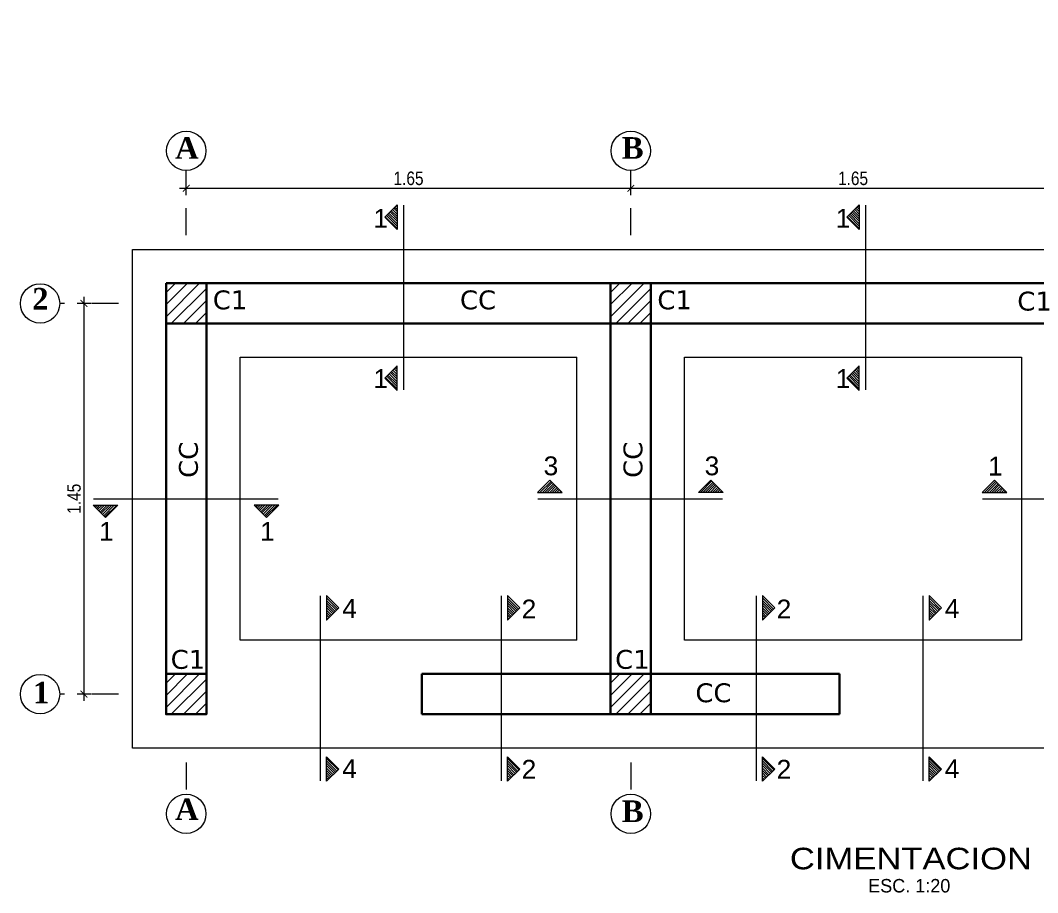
# Model space of a CAD drawing. Header units: metres. Extents: x 912 to 1393, y 476 to 584.
# Drawn here: x 1264.235 to 1268.011, y 499.923 to 503.16 of the extents above; entities that cross this region are included whole.
import ezdxf

# ---------------------------------------------------------------- set-up
doc = ezdxf.new("R2010")
doc.units = ezdxf.units.M
for name, pattern in [('ACAD_ISO04W100', [30, 24, -3, 0, -3]), ('DASHDOT', [1, 0.5, -0.25, 0, -0.25]), ('DASHDOTX2', [2, 1, -0.5, 0, -0.5])]:
    doc.linetypes.add(name, pattern=pattern)
doc.layers.add('A_50_CotasExter', color=253, linetype='Continuous')
doc.layers.add('PL-05', color=7, linetype='Continuous')
for name, color, linetype, lineweight in [('Especificaciones', 7, 'Continuous', 20), ('FIC-2ES_COLUMNA', 152, 'Continuous', 30), ('FIC-2ES_CONCRETO 210', 251, 'Continuous', 30), ('Muro Alto', 5, 'Continuous', 40), ('P 0.05', 7, 'Continuous', 13), ('pisos', 8, 'Continuous', 13), ('PL-020', 7, 'Continuous', 20), ('PL-03', 7, 'Continuous', 30), ('PL-04', 154, 'Continuous', 40), ('Textos', 7, 'Continuous', 30)]:
    doc.layers.add(name, color=color, linetype=linetype, lineweight=lineweight)
doc.styles.add('-Arial Narrow', font='ARIALN.TTF')
doc.styles.add('ILICH', font='timesbd.ttf')
doc.styles.add('R80_50', font='verdanai.ttf', dxfattribs={"height": 0.065})
doc.styles.add('TECHNICLIGHT', font='tel_____.pfb')
doc.dimstyles.new('Esc 1_20n', dxfattribs={"dimscale": 0.02, "dimtxt": 2, "dimasz": 1, "dimexe": 1, "dimexo": 1, "dimgap": 0.45, "dimtad": 1, "dimtoh": 1, "dimzin": 3, "dimdsep": 46, "dimtxsty": '-Arial Narrow', "dimblk": 'ARCHTICK', "dimcen": 1, "dimdle": 1, "dimclrd": 252, "dimclre": 252, "dimclrt": 252, "dimadec": 0, "dimazin": 0, "dimtfac": 1, "dimtix": 1, "dimtmove": 1, "dimatfit": 2, "dimldrblk": 'ARCHTICK', "dimfxl": 1, "dimfxlon": 1, "dimtolj": 2, "dimlwd": 5, "dimlwe": 5, "dimarcsym": 0})
pattern_1 = [(45, (49.4894, -19.4837), (-2.245064, 2.245064), [])]

# ---------------------------------------------------------------- blocks, each defined once
blk = doc.blocks.new('_ArchTick')
at = {"layer": 'pisos', "color": 0, "const_width": 0.15}
blk.add_lwpolyline([(-0.5, -0.5), (0.5, 0.5)], dxfattribs=at)
blk = doc.blocks.new('*D339')
at = {"layer": 'A_50_CotasExter', "color": 252, "lineweight": 5, "transparency": 16777216}
for p, q in [((1264.8255, 502.537), (1266.5255, 502.537)), ((1264.8505, 502.512), (1264.8505, 502.562)), ((1266.5005, 502.512), (1266.5005, 502.562))]:
    blk.add_line(p, q, dxfattribs=at)
at = {"layer": 'DEFPOINTS', "color": 0, "lineweight": 20, "transparency": 16777216}
for p in [(1266.5005, 502.537), (1264.8505, 502.3636), (1266.5005, 502.3636)]:
    blk.add_point(p, dxfattribs=at)
at = {"layer": 'A_50_CotasExter', "color": 252, "lineweight": 5, "transparency": 16777216, "xscale": 0.025, "yscale": 0.025, "zscale": 0.025, "rotation": 180}
blk.add_blockref('_ArchTick', (1264.8505, 502.537), dxfattribs=at)
at = {"layer": 'A_50_CotasExter', "color": 252, "lineweight": 5, "transparency": 16777216, "xscale": 0.025, "yscale": 0.025, "zscale": 0.025}
blk.add_blockref('_ArchTick', (1266.5005, 502.537), dxfattribs=at)
at = {"layer": 'A_50_CotasExter', "color": 252, "transparency": 16777216, "insert": (1265.6755, 502.5738), "char_height": 0.05, "attachment_point": 5, "style": '-Arial Narrow'}
blk.add_mtext('\\A2;1.65', dxfattribs=at)
blk = doc.blocks.new('*D338')
at = {"layer": 'A_50_CotasExter', "color": 252, "lineweight": 5, "transparency": 16777216}
for p, q in [((1264.4707, 502.1349), (1264.4707, 500.6349)), ((1264.4957, 502.1099), (1264.4457, 502.1099)), ((1264.4957, 500.6599), (1264.4457, 500.6599))]:
    blk.add_line(p, q, dxfattribs=at)
at = {"layer": 'DEFPOINTS', "color": 0, "lineweight": 20, "transparency": 16777216}
for p in [(1264.5985, 502.1099), (1264.4707, 500.6599), (1264.5985, 500.6599)]:
    blk.add_point(p, dxfattribs=at)
at = {"layer": 'A_50_CotasExter', "color": 252, "lineweight": 5, "transparency": 16777216, "xscale": 0.025, "yscale": 0.025, "zscale": 0.025}
for p, rotation in [((1264.4707, 502.1099), 90), ((1264.4707, 500.6599), 270)]:
    blk.add_blockref('_ArchTick', p, dxfattribs=dict(at, rotation=rotation))
at = {"layer": 'A_50_CotasExter', "color": 252, "transparency": 16777216, "insert": (1264.4339, 501.3849), "char_height": 0.05, "attachment_point": 5, "rotation": 90, "style": '-Arial Narrow'}
blk.add_mtext('\\A2;1.45', dxfattribs=at)
blk = doc.blocks.new('*D340')
at = {"layer": 'A_50_CotasExter', "color": 252, "lineweight": 5, "transparency": 16777216}
for p, q in [((1266.4755, 502.537), (1268.1755, 502.537)), ((1266.5005, 502.512), (1266.5005, 502.562)), ((1268.1505, 502.512), (1268.1505, 502.562))]:
    blk.add_line(p, q, dxfattribs=at)
at = {"layer": 'DEFPOINTS', "color": 0, "lineweight": 20, "transparency": 16777216}
for p in [(1268.1505, 502.537), (1266.5005, 502.3636), (1268.1505, 502.3636)]:
    blk.add_point(p, dxfattribs=at)
at = {"layer": 'A_50_CotasExter', "color": 252, "lineweight": 5, "transparency": 16777216, "xscale": 0.025, "yscale": 0.025, "zscale": 0.025, "rotation": 180}
blk.add_blockref('_ArchTick', (1266.5005, 502.537), dxfattribs=at)
at = {"layer": 'A_50_CotasExter', "color": 252, "lineweight": 5, "transparency": 16777216, "xscale": 0.025, "yscale": 0.025, "zscale": 0.025}
blk.add_blockref('_ArchTick', (1268.1505, 502.537), dxfattribs=at)
at = {"layer": 'A_50_CotasExter', "color": 252, "transparency": 16777216, "insert": (1267.3255, 502.5738), "char_height": 0.05, "attachment_point": 5, "style": '-Arial Narrow'}
blk.add_mtext('\\A2;1.65', dxfattribs=at)

msp = doc.modelspace()

# ---------------------------------------------------------------- hatches: boundary and pattern name
at = {"true_color": 0x636466}
h = msp.add_hatch(dxfattribs=at)
h.set_pattern_fill('ANSI31', color=251)
h.set_pattern_definition(pattern_1)
h.paths.add_polyline_path([(1266.3266, 503.1604), (1266.3224, 503.1604), (1266.3224, 503.0604), (1266.3266, 503.0604)])
h = msp.add_hatch(dxfattribs=at)
h.set_pattern_fill('ANSI31', color=251)
h.set_pattern_definition(pattern_1)
h.paths.add_polyline_path([(1267.7315, 503.1604), (1267.7273, 503.1604), (1267.7273, 503.0604), (1267.7315, 503.0604)])
at = {"layer": 'FIC-2ES_COLUMNA', "lineweight": 0}
h = msp.add_hatch(dxfattribs=at)
h.set_pattern_fill('ANSI31', color=256, scale=0.01)
h.set_pattern_definition([(45, (1283.97693, 483.275373), (-0.02245064, 0.02245064), [])])
h.paths.add_polyline_path([(1264.7755, 502.1849), (1264.7755, 502.0349), (1264.9255, 502.0349), (1264.9255, 502.1849)])
h = msp.add_hatch(dxfattribs=at)
h.set_pattern_fill('ANSI31', color=256, scale=0.01)
h.set_pattern_definition([(45, (1285.62693, 483.275373), (-0.02245064, 0.02245064), [])])
h.paths.add_polyline_path([(1266.4255, 502.1849), (1266.4255, 502.0349), (1266.5755, 502.0349), (1266.5755, 502.1849)])
h = msp.add_hatch(dxfattribs=at)
h.set_pattern_fill('ANSI31', color=256, scale=0.01)
h.set_pattern_definition([(45, (1283.97693, 481.825373), (-0.02245064, 0.02245064), [])])
h.paths.add_polyline_path([(1264.7755, 500.7349), (1264.7755, 500.5849), (1264.9255, 500.5849), (1264.9255, 500.7349)])
h = msp.add_hatch(dxfattribs=at)
h.set_pattern_fill('ANSI31', color=256, scale=0.01)
h.set_pattern_definition([(45, (1285.62693, 481.825373), (-0.02245064, 0.02245064), [])])
h.paths.add_polyline_path([(1266.4255, 500.7349), (1266.4255, 500.5849), (1266.5755, 500.5849), (1266.5755, 500.7349)])
at = {"layer": 'Muro Alto', "lineweight": 15, "true_color": 0x636466}
h = msp.add_hatch(dxfattribs=at)
h.set_pattern_fill('LINE', color=251, scale=0.002, angle=-45)
h.set_pattern_definition([(315, (761.075859, 1758.511348), (0.00449012806, 0.00449012806), [])])
h.paths.add_polyline_path([(1265.6328, 502.3842), (1265.5872, 502.4298), (1265.6328, 502.4755)])
h = msp.add_hatch(dxfattribs=at)
h.set_pattern_fill('LINE', color=251, scale=0.002, angle=-45)
h.set_pattern_definition([(315, (762.791705, 1758.511348), (0.00449012806, 0.00449012806), [])])
h.paths.add_polyline_path([(1267.3487, 502.3842), (1267.303, 502.4298), (1267.3487, 502.4755)])
h = msp.add_hatch(dxfattribs=at)
h.set_pattern_fill('LINE', color=251, scale=0.002, angle=-45)
h.set_pattern_definition([(315, (761.075859, 1758.598552), (0.00449012806, 0.00449012806), [])])
h.paths.add_polyline_path([(1265.6328, 501.8777), (1265.5872, 501.832), (1265.6328, 501.7864)])
h = msp.add_hatch(dxfattribs=at)
h.set_pattern_fill('LINE', color=251, scale=0.002, angle=-45)
h.set_pattern_definition([(315, (762.791705, 1758.598552), (0.00449012806, 0.00449012806), [])])
h.paths.add_polyline_path([(1267.3487, 501.8777), (1267.303, 501.832), (1267.3487, 501.7864)])
h = msp.add_hatch(dxfattribs=at)
h.set_pattern_fill('LINE', color=251, scale=0.002, angle=45)
h.set_pattern_definition([(45, (10.118758, -3.1954774), (-0.00449012806, 0.00449012806), [])])
h.paths.add_polyline_path([(1266.246, 501.4084), (1266.2003, 501.454), (1266.1546, 501.4084)])
h = msp.add_hatch(dxfattribs=at)
h.set_pattern_fill('LINE', color=251, scale=0.002, angle=45)
h.set_pattern_definition([(45, (10.0315534, -3.1954774), (-0.00449012806, 0.00449012806), [])])
h.paths.add_polyline_path([(1266.7524, 501.4084), (1266.7981, 501.454), (1266.8437, 501.4084)])
h = msp.add_hatch(dxfattribs=at)
h.set_pattern_fill('LINE', color=251, scale=0.002, angle=45)
h.set_pattern_definition([(45, (11.768758, -3.1954774), (-0.00449012806, 0.00449012806), [])])
h.paths.add_polyline_path([(1267.896, 501.4084), (1267.8503, 501.454), (1267.8046, 501.4084)])
h = msp.add_hatch(dxfattribs=at)
h.set_pattern_fill('LINE', color=251, scale=0.002, angle=45)
h.set_pattern_definition([(45, (8.468758, -3.1954774), (-0.00449012806, 0.00449012806), [])])
h.paths.add_polyline_path([(1264.596, 501.3615), (1264.5503, 501.3158), (1264.5046, 501.3615)])
h = msp.add_hatch(dxfattribs=at)
h.set_pattern_fill('LINE', color=251, scale=0.002, angle=45)
h.set_pattern_definition([(45, (8.3815534, -3.1954774), (-0.00449012806, 0.00449012806), [])])
h.paths.add_polyline_path([(1265.1024, 501.3615), (1265.1481, 501.3158), (1265.1937, 501.3615)])
h = msp.add_hatch(dxfattribs=at)
h.set_pattern_fill('LINE', color=251, scale=0.002, angle=-45)
h.set_pattern_definition([(315, (760.767512, 1757.061348), (0.00449012806, 0.00449012806), [])])
h.paths.add_polyline_path([(1265.3713, 500.9342), (1265.417, 500.9798), (1265.3713, 501.0255)])
h = msp.add_hatch(dxfattribs=at)
h.set_pattern_fill('LINE', color=251, scale=0.002, angle=-45)
h.set_pattern_definition([(315, (761.438557, 1757.061348), (0.00449012806, 0.00449012806), [])])
h.paths.add_polyline_path([(1266.0424, 500.9342), (1266.0881, 500.9798), (1266.0424, 501.0255)])
h = msp.add_hatch(dxfattribs=at)
h.set_pattern_fill('LINE', color=251, scale=0.002, angle=-45)
h.set_pattern_definition([(315, (762.385086, 1757.061348), (0.00449012806, 0.00449012806), [])])
h.paths.add_polyline_path([(1266.9889, 500.9342), (1267.0346, 500.9798), (1266.9889, 501.0255)])
h = msp.add_hatch(dxfattribs=at)
h.set_pattern_fill('LINE', color=251, scale=0.002, angle=-45)
h.set_pattern_definition([(315, (763.004292, 1757.061348), (0.00449012806, 0.00449012806), [])])
h.paths.add_polyline_path([(1267.6081, 500.9342), (1267.6538, 500.9798), (1267.6081, 501.0255)])
h = msp.add_hatch(dxfattribs=at)
h.set_pattern_fill('LINE', color=251, scale=0.002, angle=-45)
h.set_pattern_definition([(315, (760.767512, 1757.148552), (0.00449012806, 0.00449012806), [])])
h.paths.add_polyline_path([(1265.3713, 500.4277), (1265.417, 500.382), (1265.3713, 500.3364)])
h = msp.add_hatch(dxfattribs=at)
h.set_pattern_fill('LINE', color=251, scale=0.002, angle=-45)
h.set_pattern_definition([(315, (761.438557, 1757.148552), (0.00449012806, 0.00449012806), [])])
h.paths.add_polyline_path([(1266.0424, 500.4277), (1266.0881, 500.382), (1266.0424, 500.3364)])
h = msp.add_hatch(dxfattribs=at)
h.set_pattern_fill('LINE', color=251, scale=0.002, angle=-45)
h.set_pattern_definition([(315, (762.385086, 1757.148552), (0.00449012806, 0.00449012806), [])])
h.paths.add_polyline_path([(1266.9889, 500.4277), (1267.0346, 500.382), (1266.9889, 500.3364)])
h = msp.add_hatch(dxfattribs=at)
h.set_pattern_fill('LINE', color=251, scale=0.002, angle=-45)
h.set_pattern_definition([(315, (763.004292, 1757.148552), (0.00449012806, 0.00449012806), [])])
h.paths.add_polyline_path([(1267.6081, 500.4277), (1267.6538, 500.382), (1267.6081, 500.3364)])

# ---------------------------------------------------------------- linework, layer by layer
at = {"layer": 'FIC-2ES_COLUMNA', "color": 116, "ltscale": 5, "true_color": 0x136734}
for points in [[(1264.7755, 502.1849), (1264.7755, 500.5849)], [(1268.0755, 502.1849), (1264.9255, 502.1849)], [(1264.7755, 502.0349), (1264.7755, 500.7349)], [(1268.0755, 502.0349), (1264.9255, 502.0349)], [(1264.9255, 502.0349), (1264.9255, 500.7349)], [(1266.4255, 502.0349), (1266.4255, 500.7349)], [(1266.5755, 502.0349), (1266.5755, 500.7349)], [(1267.2755, 500.7349), (1265.7255, 500.7349)], [(1265.7255, 500.7349), (1265.7255, 500.5849)], [(1267.2755, 500.7349), (1267.2755, 500.5849)], [(1267.2755, 500.5849), (1265.7255, 500.5849)]]:
    msp.add_lwpolyline(points, dxfattribs=at)
at = {"layer": 'FIC-2ES_COLUMNA'}
for points in [[(1264.7755, 502.1849), (1264.9255, 502.1849), (1264.9255, 502.0349), (1264.7755, 502.0349), (1264.7755, 502.1849)], [(1266.4255, 502.1849), (1266.5755, 502.1849), (1266.5755, 502.0349), (1266.4255, 502.0349), (1266.4255, 502.1849)], [(1264.7755, 500.7349), (1264.9255, 500.7349), (1264.9255, 500.5849), (1264.7755, 500.5849), (1264.7755, 500.7349)], [(1266.4255, 500.7349), (1266.5755, 500.7349), (1266.5755, 500.5849), (1266.4255, 500.5849), (1266.4255, 500.7349)]]:
    msp.add_lwpolyline(points, dxfattribs=at)
at = {"layer": 'FIC-2ES_CONCRETO 210', "lineweight": 15}
for p, q in [((1264.6505, 500.4599), (1264.6505, 502.3099)), ((1264.6505, 502.3099), (1270.0005, 502.3099)), ((1265.0505, 501.9099), (1266.3005, 501.9099)), ((1265.0505, 500.8599), (1265.0505, 501.9099)), ((1266.3005, 500.8599), (1266.3005, 501.9099)), ((1266.7005, 500.8599), (1266.7005, 501.9099)), ((1266.7005, 501.9099), (1267.9505, 501.9099)), ((1267.9505, 501.9099), (1267.9505, 500.8599)), ((1266.3005, 500.8599), (1265.0505, 500.8599)), ((1267.9505, 500.8599), (1266.7005, 500.8599)), ((1270.0005, 500.4599), (1264.6505, 500.4599))]:
    msp.add_line(p, q, dxfattribs=at)
at = {"layer": 'P 0.05', "color": 7, "linetype": 'DASHDOTX2', "ltscale": 0.005}
for p, q in [((1264.8505, 502.3636), (1264.8505, 502.6032)), ((1266.5005, 502.3636), (1266.5005, 502.6032)), ((1264.5985, 502.1099), (1264.3807, 502.1099)), ((1264.5985, 500.6599), (1264.3807, 500.6599)), ((1264.8505, 500.4063), (1264.8505, 500.2887)), ((1266.5005, 500.4063), (1266.5005, 500.2887))]:
    msp.add_line(p, q, dxfattribs=at)
at = {"layer": 'PL-020', "linetype": 'Continuous', "ltscale": 1.6}
for centre in [(1264.8505, 502.6762), (1266.5005, 502.6762), (1264.3077, 502.1099), (1264.3077, 500.6599), (1264.8505, 500.2156), (1266.5005, 500.2156)]:
    msp.add_circle(centre, 0.0731, dxfattribs=at)
at = {"layer": 'PL-04', "linetype": 'DASHDOT', "lineweight": 15, "ltscale": 0.35}
for points in [[(1265.6328, 502.3842), (1265.5872, 502.4298), (1265.6328, 502.4755)], [(1267.3487, 502.3842), (1267.303, 502.4298), (1267.3487, 502.4755)], [(1265.6328, 501.8777), (1265.5872, 501.832), (1265.6328, 501.7864)], [(1267.3487, 501.8777), (1267.303, 501.832), (1267.3487, 501.7864)], [(1266.246, 501.4084), (1266.2003, 501.454), (1266.1546, 501.4084)], [(1266.7524, 501.4084), (1266.7981, 501.454), (1266.8437, 501.4084)], [(1267.896, 501.4084), (1267.8503, 501.454), (1267.8046, 501.4084)], [(1264.596, 501.3615), (1264.5503, 501.3158), (1264.5046, 501.3615)], [(1265.1024, 501.3615), (1265.1481, 501.3158), (1265.1937, 501.3615)], [(1265.3713, 500.9342), (1265.417, 500.9798), (1265.3713, 501.0255)], [(1266.0424, 500.9342), (1266.0881, 500.9798), (1266.0424, 501.0255)], [(1266.9889, 500.9342), (1267.0346, 500.9798), (1266.9889, 501.0255)], [(1267.6081, 500.9342), (1267.6538, 500.9798), (1267.6081, 501.0255)], [(1265.3713, 500.4277), (1265.417, 500.382), (1265.3713, 500.3364)], [(1266.0424, 500.4277), (1266.0881, 500.382), (1266.0424, 500.3364)], [(1266.9889, 500.4277), (1267.0346, 500.382), (1266.9889, 500.3364)], [(1267.6081, 500.4277), (1267.6538, 500.382), (1267.6081, 500.3364)]]:
    msp.add_lwpolyline(points, close=True, dxfattribs=at)
at = {"layer": 'PL-04', "linetype": 'DASHDOT', "lineweight": 15, "ltscale": 2}
for points in [[(1265.6563, 502.4744), (1265.6563, 501.7887)], [(1267.3721, 502.4744), (1267.3721, 501.7887)], [(1264.5057, 501.3849), (1265.1914, 501.3849)], [(1266.1557, 501.3849), (1266.8414, 501.3849)], [(1267.8057, 501.3849), (1268.4914, 501.3849)], [(1265.3479, 501.0244), (1265.3479, 500.3387)], [(1266.019, 501.0244), (1266.019, 500.3387)], [(1266.9655, 501.0244), (1266.9655, 500.3387)], [(1267.5847, 501.0244), (1267.5847, 500.3387)]]:
    msp.add_lwpolyline(points, dxfattribs=at)

# ---------------------------------------------------------------- texts
at = {"layer": 'Especificaciones', "linetype": 'ACAD_ISO04W100', "char_height": 0.07, "width": 0.162081, "attachment_point": 1, "style": 'R80_50'}
for s, insert in [('{\\fVerdana|b0|i0|c0|p34;C1}', (1264.949, 502.158)), ('{\\fVerdana|b0|i0|c0|p34;CC}', (1265.8664, 502.158)), ('{\\fVerdana|b0|i0|c0|p34;C1}', (1266.599, 502.158)), ('{\\fVerdana|b0|i0|c0|p34;C1}', (1267.9351, 502.1534)), ('{\\fVerdana|b0|i0|c0|p34;C1}', (1264.7925, 500.8238)), ('{\\fVerdana|b0|i0|c0|p34;C1}', (1266.4425, 500.8238)), ('{\\fVerdana|b0|i0|c0|p34;CC}', (1266.7403, 500.6999))]:
    msp.add_mtext(s, dxfattribs=dict(at, insert=insert))
at = {"layer": 'Especificaciones', "linetype": 'ACAD_ISO04W100', "char_height": 0.07, "width": 0.162081, "attachment_point": 1, "rotation": 90, "style": 'R80_50'}
for insert in [(1264.8235, 501.4624), (1266.4735, 501.4624)]:
    msp.add_mtext('{\\fVerdana|b0|i0|c0|p34;CC}', dxfattribs=dict(at, insert=insert))
at = {"layer": 'PL-03', "color": 250, "linetype": 'Continuous', "style": 'TECHNICLIGHT'}
msp.add_text('ESC. 1:20', height=0.05, dxfattribs=at).set_placement((1267.3818, 499.9238))
at = {"layer": 'PL-05', "style": 'TECHNICLIGHT', "width": 1.2}
msp.add_text('CIMENTACION', height=0.08, dxfattribs=at).set_placement((1267.0911, 500.0097))
at = {"layer": 'Textos', "ltscale": 1.6, "style": 'ILICH'}
for s, p in [('A', (1264.8093, 502.6469, 478.457)), ('B', (1266.4674, 502.6469, 478.457)), ('2', (1264.2788, 502.0872, 478.457)), ('1', (1264.282, 500.6257, 478.457)), ('A', (1264.8093, 500.1929, 478.457)), ('B', (1266.4674, 500.1853, 478.457))]:
    msp.add_text(s, height=0.08, dxfattribs=at).set_placement(p)
at = {"layer": 'Textos', "ltscale": 1.6, "char_height": 0.07, "width": 0.220858, "style": 'ILICH'}
for s, insert, attachment_point in [('{\\fArial|b0|i0|c0|p34;1}', (1265.5452, 502.4607), 1), ('{\\fArial|b0|i0|c0|p34;1}', (1267.261, 502.4607), 1), ('{\\fArial|b0|i0|c0|p34;1}', (1265.5452, 501.866), 1), ('{\\fArial|b0|i0|c0|p34;1}', (1267.261, 501.866), 1), ('{\\fArial|b0|i0|c0|p34;3}', (1266.1769, 501.4711), 7), ('{\\fArial|b0|i0|c0|p34;3}', (1266.7747, 501.4711), 7), ('{\\fArial|b0|i0|c0|p34;1}', (1267.8269, 501.4711), 7), ('{\\fArial|b0|i0|c0|p34;1}', (1264.5269, 501.2988), 1), ('{\\fArial|b0|i0|c0|p34;1}', (1265.1247, 501.2988), 1), ('{\\fArial|b0|i0|c0|p34;4}', (1265.4838, 501.013), 3), ('{\\fArial|b0|i0|c0|p34;2}', (1266.1497, 501.0107), 3), ('{\\fArial|b0|i0|c0|p34;2}', (1267.0962, 501.0107), 3), ('{\\fArial|b0|i0|c0|p34;4}', (1267.7205, 501.013), 3), ('{\\fArial|b0|i0|c0|p34;4}', (1265.4838, 500.4182), 3), ('{\\fArial|b0|i0|c0|p34;2}', (1266.1497, 500.416), 3), ('{\\fArial|b0|i0|c0|p34;2}', (1267.0962, 500.416), 3), ('{\\fArial|b0|i0|c0|p34;4}', (1267.7205, 500.4182), 3)]:
    msp.add_mtext(s, dxfattribs=dict(at, insert=insert, attachment_point=attachment_point))

# ---------------------------------------------------------------- dimensions: what is measured, and where the dimension line sits
at = {"layer": 'A_50_CotasExter'}
for p1, p2, distance, picture, middle in [((1264.8505, 502.3636), (1266.5005, 502.3636), 0.1734, '*D339', (1265.6755, 502.5738)), ((1266.5005, 502.3636), (1268.1505, 502.3636), 0.1734, '*D340', (1267.3255, 502.5738)), ((1264.5985, 502.1099), (1264.5985, 500.6599), -0.1279, '*D338', (1264.4339, 501.3849))]:
    dim = msp.add_aligned_dim(p1=p1, p2=p2, distance=distance, dimstyle='Esc 1_20n', override={"dimscale": 0.025}, dxfattribs=at)
    dim.commit()
    dim.dimension.update_dxf_attribs({"geometry": picture, "text_midpoint": middle})

doc.saveas('drawing.dxf')
